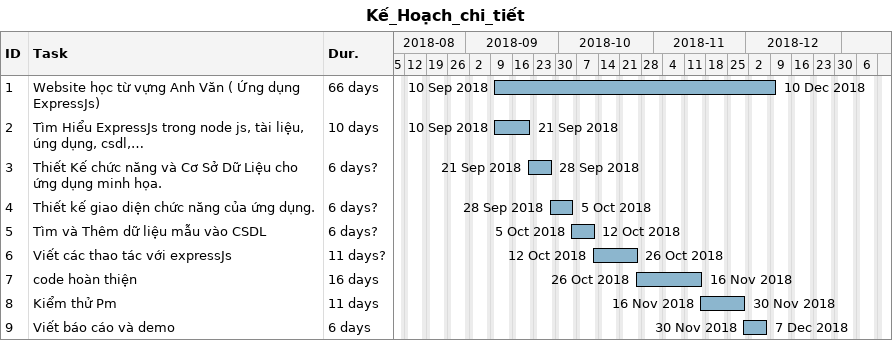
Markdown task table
Kế_Hoạch_chi_tiết

| ID | Task | Duration | Start | Finish |
|---|---|---|---|---|
| 1 | Website học từ vựng Anh Văn ( Ứng dụng ExpressJs) | 66d | 2018-09-10 | 2018-12-10 |
| 2 | Tìm Hiểu ExpressJs trong node js, tài liệu, úng dụng, csdl,… | 10d | 2018-09-10 | 2018-09-21 |
| 3 | Thiết Kế chức năng và Cơ Sở Dữ Liệu cho ứng dụng minh họa. | 6d? | 2018-09-21 | 2018-09-28 |
| 4 | Thiết kế giao diện chức năng của ứng dụng. | 6d? | 2018-09-28 | 2018-10-05 |
| 5 | Tìm và Thêm dữ liệu mẫu vào CSDL | 6d? | 2018-10-05 | 2018-10-12 |
| 6 | Viết các thao tác với expressJs | 11d? | 2018-10-12 | 2018-10-26 |
| 7 | code hoàn thiện | 16d | 2018-10-26 | 2018-11-16 |
| 8 | Kiểm thử Pm | 11d | 2018-11-16 | 2018-11-30 |
| 9 | Viết báo cáo và demo | 6d | 2018-11-30 | 2018-12-07 |
